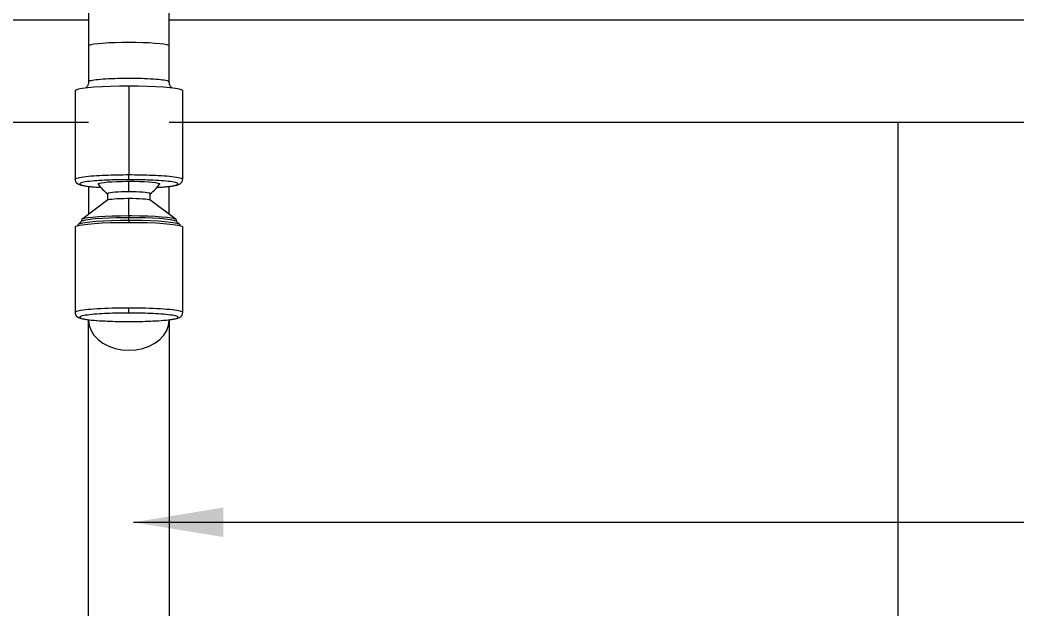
# Model space of a CAD drawing. Extents: x -36 to 357, y 137 to 237.
# Drawn here: x 12.4354 to 12.6299, y 181.6673 to 181.7822 of the extents above; entities that cross this region are included whole.
import ezdxf

# ---------------------------------------------------------------- set-up
doc = ezdxf.new("R2010")
doc.units = 0
doc.header["$LTSCALE"] = 0.01
doc.layers.get('0').update_dxf_attribs({"linetype": 'CONTINUOUS'})
for name, color, linetype in [('01', 1, 'CONTINUOUS'), ('252', 252, 'CONTINUOUS'), ('ARQ-ESQ-VISTA1', 2, 'CONTINUOUS'), ('ARQ-SMB-1_025', 1, 'CONTINUOUS')]:
    doc.layers.add(name, color=color, linetype=linetype)
doc.styles.add('FNDE Texto Cota 0025', font='verdana.ttf', dxfattribs={"height": 0.04})
doc.dimstyles.new('FNDE 1-0025', dxfattribs={"dimscale": 5, "dimtxt": 0.04, "dimasz": 0.0035, "dimexe": 0.15, "dimexo": 0.15, "dimgap": 0.0025, "dimtad": 1, "dimzin": 1, "dimdsep": 46, "dimtxsty": 'FNDE Texto Cota 0025', "dimblk": 'tic', "dimcen": 0.015, "dimdle": 0.15, "dimse1": 1, "dimse2": 1, "dimclrd": 251, "dimclre": 251, "dimclrt": 256, "dimaunit": 1, "dimadec": 3, "dimazin": 0, "dimtfac": 1, "dimtix": 1, "dimtmove": 2, "dimatfit": 3, "dimfxl": 0.15, "dimtvp": 1, "dimtolj": 1, "dimtzin": 0, "dimarcsym": 0})

# ---------------------------------------------------------------- blocks, each defined once
blk = doc.blocks.new('tic')
at = {"color": 251}
for p, q in [((0, -1.000000000000021), (0, 0.9999999999999784)), ((-1.000000000000003, 0), (0.9999999999999964, 0))]:
    blk.add_line(p, q, dxfattribs=at)
blk.add_line((-0.6000000000000405, -0.600000000000044), (0.6000000000000334, 0.600000000000037))

msp = doc.modelspace()

# ---------------------------------------------------------------- linework, layer by layer
at = {"layer": '01', "ltscale": 10}
for p, q in [((12.44878281736933, 181.8018842540342), (12.44878281736933, 181.7772099603339)), ((12.4645058173694, 181.7772099603339), (12.4645058173694, 181.8018842540342)), ((12.44878281736933, 181.7772099603339), (12.44878281736933, 181.7701963950562)), ((12.4645058173694, 181.7701963950562), (12.4645058173694, 181.7772099603339)), ((12.44615571221043, 181.7684030851351), (12.44615571659674, 181.7511489618708)), ((12.45664422372288, 181.7693065369072), (12.45664422372288, 181.7520524138405)), ((12.46713273084902, 181.7511489618708), (12.46713273523642, 181.7684030851351)), ((12.45664422372288, 181.7510709548422), (12.45664422372288, 181.7520524152048)), ((12.44878281736933, 181.7497699995242), (12.44878281736933, 181.7443018055922)), ((12.45664422372288, 181.7487052758523), (12.45664422372288, 181.7507619363574)), ((12.4645058173694, 181.7443016645), (12.4645058173694, 181.7497700231263)), ((12.45253030790632, 181.7471248952868), (12.44744132248784, 181.743291219885)), ((12.45250280377809, 181.7483485452427), (12.45250280595651, 181.7471041772968)), ((12.45664422372288, 181.7439974179129), (12.45664422372288, 181.7474405826079)), ((12.46584712495901, 181.743291219885), (12.46075813954053, 181.7471248952868)), ((12.46078564149034, 181.7471041772968), (12.46078564366876, 181.7483485452427)), ((12.44737980014693, 181.7431994079629), (12.44737979256502, 181.7429629443573)), ((12.45664422372288, 181.7439974179129), (12.45664422372288, 181.7437264015969)), ((12.45664422372288, 181.7431074678943), (12.45664422372288, 181.7437264015969)), ((12.45664422372288, 181.7431074678943), (12.45664422372288, 181.7427478129201)), ((12.46590865488183, 181.7429629443573), (12.46590864729992, 181.7431994079629)), ((12.44615571117361, 181.741844361079), (12.44615571117361, 181.7251322469458)), ((12.44669974860158, 181.7422508770963), (12.44669975000293, 181.7421291833963)), ((12.44741553844401, 181.7429984238126), (12.44673811954749, 181.7423260539061)), ((12.46655032789827, 181.7423260539061), (12.46587290900284, 181.7429984238126)), ((12.46658869744392, 181.7421291833963), (12.46658869884418, 181.7422508770963)), ((12.46713273627324, 181.7251322469458), (12.46713273627324, 181.741844361079)), ((12.45664422372288, 181.7250542377966), (12.45664422372288, 181.7260356981592)), ((12.44878281736933, 181.7237532851093), (12.44878281736933, 181.7236476690145)), ((12.44878281736933, 181.6555735946761), (12.44878281736933, 181.7236476690144)), ((12.4645058173694, 181.7236476690145), (12.4645058173694, 181.7237533087114)), ((12.4645058173694, 181.7236476690144), (12.4645058173694, 181.6555735946761))]:
    msp.add_line(p, q, dxfattribs=at)
for points in [[(12.44878281736933, 181.7772099603339, 0), (12.44890225121785, 181.7773275493489, 0), (12.44925692382717, 181.7774415654811, 0), (12.44983605864986, 181.7775485444082, 0), (12.45062205896616, 181.7776452356297, 0), (12.45159104255658, 181.7777287012316, 0), (12.45271356734233, 181.7777964051539, 0), (12.45395552597879, 181.7778462902473, 0), (12.45527918217963, 181.7778768407784, 0), (12.45664431732298, 181.7778871284848, 0), (12.45800945246742, 181.7778768407798, 0), (12.45933310867372, 181.77784629025, 0), (12.46057506731563, 181.7777964051579, 0), (12.4616975921112, 181.7777287012367, 0), (12.46266657571255, 181.7776452356357, 0), (12.46345257604303, 181.7775485444151, 0), (12.46403171087991, 181.7774415654886, 0), (12.46438638350451, 181.7773275493567, 0), (12.4645058173694, 181.7772099603418, 0)], [(12.44878281737042, 181.7701964084353, 0), (12.44878639844796, 181.7702168320171, 0), (12.44883569473645, 181.7702748033881, 0), (12.4489378028506, 181.7703301941671, 0), (12.44909403347997, 181.7703850414883, 0), (12.44930789333343, 181.7704397243016, 0), (12.4495771812894, 181.7704930222246, 0), (12.44988638738801, 181.7705423792603, 0), (12.45024457666736, 181.770589680337, 0), (12.45065651437694, 181.7706351830594, 0), (12.45111543382705, 181.770677798598, 0), (12.45159687726705, 181.7707155572591, 0), (12.45211664207313, 181.7707499792536, 0), (12.45268021478482, 181.7707811717984, 0), (12.45327702604159, 181.7708083003739, 0), (12.4538764277288, 181.7708302036578, 0), (12.45449916852199, 181.7708478657513, 0), (12.4551508376881, 181.7708612313957, 0), (12.45581825481099, 181.770869814467, 0), (12.45646803675013, 181.7708733929445, 0), (12.4571235442309, 181.77087230387, 0), (12.45778983909772, 181.770866335739, 0), (12.45845261586696, 181.7708554056299, 0), (12.45907952007478, 181.7708402558549, 0), (12.45969389074639, 181.7708205383973, 0), (12.46029969162159, 181.7707959093523, 0), (12.46088310498458, 181.7707666983497, 0), (12.46141645276734, 181.7707345283444, 0), (12.46192042099615, 181.7706984054974, 0), (12.46239742842631, 181.7706578922765, 0), (12.46283570295423, 181.7706136936994, 0), (12.46321536339424, 181.7705681303878, 0), (12.46355211058658, 181.7705196747284, 0), (12.46384654560211, 181.7704678448899, 0), (12.46409026916376, 181.7704136417925, 0), (12.46427343842774, 181.7703598220924, 0), (12.46440499889181, 181.7703044966287, 0), (12.46448366617883, 181.7702471935937, 0), (12.46450581736722, 181.7701963812531, 0)], [(12.45664422372288, 181.7693065369072, 0), (12.45482291281883, 181.7692928114452, 0), (12.45305694152489, 181.7692520521002, 0), (12.45139996798466, 181.7691854973244, 0), (12.44990233850008, 181.769095169351, 0), (12.4486095577839, 181.7689838127496, 0), (12.4475609063255, 181.7688548110343, 0), (12.44678824686785, 181.7687120838568, 0), (12.44631505627699, 181.7685599679102, 0), (12.44615571221043, 181.7684030851605, 0)], [(12.4487828173606, 181.7701962299397, 0), (12.448782497603, 181.7701631504086, 0), (12.44877220990497, 181.7700052173821, 0), (12.44874809242906, 181.7698517579011, 0), (12.44871127474476, 181.7697045028788, 0), (12.44866320099395, 181.7695651051782, 0), (12.44860568848239, 181.7694351797499, 0), (12.44854097799075, 181.7693162564149, 0), (12.44847169458049, 181.7692096175551, 0), (12.44840063306842, 181.7691160368277, 0), (12.44833037118774, 181.7690355368977, 0), (12.44826287899127, 181.7689673452119, 0), (12.4482336458696, 181.7689402283268, 0)], [(12.46713273523642, 181.7684030851351, 0), (12.46697339122006, 181.7685599678852, 0), (12.46650020067941, 181.768712083833, 0), (12.46572754126869, 181.7688548110123, 0), (12.46467888985176, 181.7689838127302, 0), (12.46338610917269, 181.7690951693347, 0), (12.46188847971757, 181.7691854973117, 0), (12.46023150619808, 181.7692520520915, 0), (12.45846553491724, 181.7692928114407, 0), (12.45664422401756, 181.7693065369072, 0)], [(12.46505467996763, 181.7689405077361, 0), (12.46499929689167, 181.768993110498, 0), (12.46492624008829, 181.7690709124947, 0), (12.46485120125949, 181.7691627785943, 0), (12.46477622497846, 181.7692701223953, 0), (12.4647044069789, 181.7693931709674, 0), (12.46463951122973, 181.7695304700466, 0), (12.46458515053641, 181.7696790367223, 0), (12.46454401038104, 181.7698351486527, 0), (12.46451756962274, 181.7699952002354, 0), (12.46450628619282, 181.7701561418589, 0), (12.4645058173694, 181.7701964149259, 0)], [(12.44615570743558, 181.7511489630312, 0), (12.44616360705736, 181.7510267380227, 0), (12.4461864752368, 181.7509089045851, 0), (12.44622254512656, 181.7507978989125, 0), (12.44626952395088, 181.7506955813701, 0), (12.446324835725, 181.7506031437636, 0), (12.44638585947691, 181.7505211169739, 0), (12.44661766754766, 181.7503073827457, 0), (12.44681454213246, 181.7501919045078, 0), (12.44696497717237, 181.750127942077, 0), (12.44713201761592, 181.7500705142255, 0), (12.44732288825003, 181.7500162752141, 0), (12.44761839205862, 181.7499479608476, 0), (12.44796520777204, 181.749883445798, 0), (12.44836714029848, 181.7498223822165, 0), (12.44881994224384, 181.7497653211308, 0), (12.44930519094128, 181.7497134022225, 0), (12.44981459186351, 181.7496666669485, 0), (12.44984393151722, 181.7496641805711, 0)], [(12.44615571659674, 181.7511489618708, 0), (12.44619207190776, 181.7512241190243, 0), (12.44630038566106, 181.7512984986701, 0), (12.44647843989264, 181.7513713499215, 0), (12.44672266292732, 181.7514419731475, 0), (12.44702830454412, 181.7515097411419, 0), (12.44738965861184, 181.7515741154788, 0), (12.44780031451451, 181.7516346573498, 0), (12.44825341802284, 181.7516910327155, 0), (12.4487419238329, 181.7517430121097, 0), (12.44925882521388, 181.7517904658254, 0), (12.44979735034763, 181.7518333554715, 0), (12.45035111944676, 181.7518717229904, 0), (12.45091426076983, 181.7519056782099, 0), (12.45148148705489, 181.7519353858852, 0), (12.45204813633104, 181.751961053014, 0), (12.45261018252136, 181.7519829170057, 0), (12.45316422193687, 181.752001235095, 0), (12.45370744172765, 181.7520162752103, 0), (12.45434186850039, 181.7520303778659, 0), (12.45495449325758, 181.7520406120137, 0), (12.45554322021239, 181.7520474218213, 0), (12.45610670496103, 181.7520512260756, 0), (12.45664422372288, 181.7520524132653, 0)], [(12.45664422372288, 181.7510709429667, 0), (12.45613410253104, 181.7510697730904, 0), (12.45562578620197, 181.751066267596, 0), (12.45508664856939, 181.7510599672519, 0), (12.45452052582627, 181.7510504183846, 0), (12.45396132287356, 181.7510379290016, 0), (12.45344514952635, 181.7510235886858, 0), (12.45293986268885, 181.7510067725837, 0), (12.45244546236213, 181.7509874806954, 0), (12.451908816271, 181.7509631136235, 0), (12.45139204564225, 181.7509359111054, 0), (12.4508951504748, 181.7509058731412, 0), (12.45037334554513, 181.7508696528799, 0), (12.44988331799291, 181.7508304582182, 0), (12.44942506781704, 181.7507882891559, 0), (12.44897623596994, 181.7507405103531, 0), (12.44856273121336, 181.7506890161763, 0), (12.44818970423989, 181.7506339934285, 0), (12.44785840122354, 181.750574950873, 0), (12.44757956955732, 181.7505130781904, 0), (12.44735725924479, 181.7504487567012, 0), (12.44719439888036, 181.7503821062023, 0), (12.44709558938125, 181.7503142134308, 0), (12.44706243497608, 181.7502455938391, 0), (12.44709556188141, 181.7501770120736, 0), (12.44719431765447, 181.7501091184265, 0), (12.44735725924479, 181.7500424309769, 0), (12.4475794382834, 181.7499781447533, 0), (12.44785822557574, 181.7499162696988, 0), (12.44818970423989, 181.7498571942496, 0), (12.44856251828355, 181.7498022014973, 0), (12.44897598358734, 181.7497507053189, 0), (12.44942506781704, 181.7497028985222, 0), (12.44988300951486, 181.7496607541034, 0), (12.45037303706818, 181.7496215594416, 0), (12.4508951504748, 181.7495853145369, 0), (12.45115068830387, 181.7495693612972, 0)], [(12.45664422372288, 181.7520524132653, 0), (12.45718174248473, 181.7520512260756, 0), (12.45774522723445, 181.7520474218213, 0), (12.45833395418927, 181.7520406120137, 0), (12.45894657894646, 181.7520303778659, 0), (12.4595810057192, 181.7520162752103, 0), (12.46012422550889, 181.752001235095, 0), (12.46067826492549, 181.7519829170057, 0), (12.46124031111581, 181.751961053014, 0), (12.46180696039196, 181.7519353858852, 0), (12.46237418667702, 181.7519056782099, 0), (12.462937327999, 181.7518717229904, 0), (12.46349109709813, 181.7518333554715, 0), (12.46402962223187, 181.7517904658254, 0), (12.46454652361285, 181.7517430121097, 0), (12.46503502942401, 181.7516910327155, 0), (12.46548813293234, 181.7516346573498, 0), (12.46589878883501, 181.7515741154788, 0), (12.46626014290273, 181.7515097411419, 0), (12.46656578451843, 181.7514419731475, 0), (12.46681000755311, 181.7513713499215, 0), (12.46698806178579, 181.7512984986701, 0), (12.46709637553909, 181.7512241190243, 0), (12.46713273084902, 181.7511489618909, 0)], [(12.46213771675434, 181.7495693605152, 0), (12.46239329697205, 181.7495853145369, 0), (12.46291510190063, 181.7496215347982, 0), (12.46340512945394, 181.7496607294599, 0), (12.46386337962872, 181.7497028985222, 0), (12.46431221147691, 181.7497506773249, 0), (12.4647257162324, 181.7498021715018, 0), (12.46509874320695, 181.7498571942496, 0), (12.46543004622331, 181.749916236805, 0), (12.46570887788953, 181.7499781094877, 0), (12.46593118820097, 181.7500424309769, 0), (12.46609404856649, 181.7501090814758, 0), (12.4661928580656, 181.7501769742472, 0), (12.46622601247077, 181.7502455938391, 0), (12.46619288556544, 181.7503141756045, 0), (12.46609412979237, 181.7503820692516, 0), (12.46593118820097, 181.7504487567012, 0), (12.46570900916345, 181.7505130429248, 0), (12.46543022187111, 181.7505749179793, 0), (12.46509874320695, 181.7506339934285, 0), (12.4647259291633, 181.7506889861807, 0), (12.46431246385951, 181.7507404823592, 0), (12.46386337962872, 181.7507882891559, 0), (12.4634054379298, 181.7508304335748, 0), (12.46291541037758, 181.7508696282366, 0), (12.46239329697205, 181.7509058731412, 0), (12.46189675300634, 181.7509358926826, 0), (12.46137998237759, 181.7509630952006, 0), (12.46084298508472, 181.7509874806954, 0), (12.46034896487513, 181.751006759906, 0), (12.45984367803762, 181.7510235760081, 0), (12.4593271245722, 181.7510379290016, 0), (12.45862749078483, 181.7510530730616, 0), (12.45791614258274, 181.7510636389921, 0), (12.45728182360367, 181.75106911568, 0), (12.45664422372288, 181.7510709429667, 0)], [(12.46344425344073, 181.7496641584201, 0), (12.46347385558333, 181.7496666669485, 0), (12.46398325650557, 181.7497134022225, 0), (12.46446850520301, 181.7497653211308, 0), (12.46492130714728, 181.7498223822165, 0), (12.46532323967481, 181.749883445798, 0), (12.46567005538823, 181.7499479608476, 0), (12.46596555919682, 181.7500162752141, 0), (12.46617612386767, 181.7500767257099, 0), (12.46635758968446, 181.750141206496, 0), (12.46653285225116, 181.7502221024698, 0), (12.46661633045374, 181.750270997149, 0), (12.46670848362814, 181.7503350051436, 0), (12.4668056733321, 181.7504173770031, 0), (12.46690258796994, 181.7505211169739, 0), (12.46696361172185, 181.7506031437636, 0), (12.46701892349597, 181.7506955813701, 0), (12.46706590232029, 181.7507978989125, 0), (12.46710197221005, 181.7509089045851, 0), (12.46712484038949, 181.7510267380227, 0), (12.46713274001018, 181.7511489630312, 0)], [(12.45066009903862, 181.7502153819455, 0), (12.45069010247903, 181.7503053489803, 0), (12.45090101887986, 181.7503935004348, 0), (12.45128643965186, 181.7504771578717, 0), (12.45183465398081, 181.7505537794022, 0), (12.45252900465134, 181.7506210369198, 0), (12.45334839416978, 181.7506768868389, 0), (12.45426792580079, 181.750719632188, 0), (12.45525966004175, 181.7507479741714, 0), (12.45629346354804, 181.750761051632, 0), (12.45664422372288, 181.7507619363574, 0)], [(12.45664422372288, 181.7507619363574, 0), (12.45768513962544, 181.7507540919791, 0), (12.45869442782428, 181.7507307971917, 0), (12.4596414216096, 181.7506927597956, 0), (12.46049734705489, 181.7506411355376, 0), (12.46123619729738, 181.7505774929948, 0), (12.46183552274856, 181.7505037659137, 0), (12.46227711320648, 181.7504221944542, 0), (12.46254755116938, 181.7503352571239, 0), (12.46263861951597, 181.7502455954695, 0), (12.46262834840823, 181.7502153819455, 0)], [(12.45664422372288, 181.7487052758523, 0), (12.45592507369988, 181.7486998563128, 0), (12.45522777468509, 181.7486837623643, 0), (12.45457351375812, 181.7486574830133, 0), (12.45398217030383, 181.7486218167445, 0), (12.45347171199687, 181.7485778472594, 0), (12.45305764885165, 181.7485269105487, 0), (12.45275256196733, 181.7484705542984, 0), (12.45256572125732, 181.7484104908648, 0), (12.45250280377809, 181.7483485452448, 0)], [(12.45253028857555, 181.747124880907, 0), (12.45267550022295, 181.7471857921025, 0), (12.45294129952495, 181.7472436059053, 0), (12.45331961030502, 181.7472965656722, 0), (12.4537989377794, 181.7473430622475, 0), (12.45436471782709, 181.7473816828563, 0), (12.45499975950847, 181.747411254031, 0), (12.45568476740195, 181.7474308772663, 0), (12.45639892788972, 181.7474399563203, 0), (12.45664422372288, 181.7474405826079, 0)], [(12.46078564366876, 181.7483485452427, 0), (12.4607227261939, 181.7484104908628, 0), (12.46053588548716, 181.7484705542965, 0), (12.4602307986072, 181.7485269105469, 0), (12.45981673546635, 181.7485778472578, 0), (12.45930627716048, 181.7486218167431, 0), (12.45871493370946, 181.7486574830122, 0), (12.45806067278358, 181.7486837623636, 0), (12.45736337377098, 181.7486998563125, 0), (12.45664422374798, 181.7487052758523, 0)], [(12.45664422372288, 181.7474405826079, 0), (12.45736337336934, 181.7474351630713, 0), (12.45806067201634, 181.7474190691312, 0), (12.45871493259951, 181.747392789794, 0), (12.45930627574166, 181.747357123544, 0), (12.45981673378123, 181.7473131540821, 0), (12.46023079670926, 181.7472622173981, 0), (12.46053588343097, 181.7472058611775, 0), (12.46072272404495, 181.7471457977755, 0), (12.4607581588713, 181.747124880907, 0)], [(12.45664422372288, 181.7431074678943, 0), (12.45491738374662, 181.7430944543684, 0), (12.45324301292899, 181.7430558092002, 0), (12.45167198617969, 181.7429927066035, 0), (12.45025203835107, 181.7429070639188, 0), (12.44902631383816, 181.7428014833557, 0), (12.4480320556599, 181.7426791729261, 0), (12.4472994738499, 181.7425438489705, 0), (12.44685082753426, 181.7423996232389, 0), (12.44673811971338, 181.7423260540672, 0)], [(12.4474413266264, 181.7432912229629, 0), (12.44737980014693, 181.7431994079615, 0)], [(12.44741550229051, 181.7429983884567, 0), (12.44769682312876, 181.7431353643418, 0), (12.44825000620408, 181.7432660513766, 0), (12.44905824332968, 181.7433864787015, 0), (12.45009697662831, 181.7434929871933, 0), (12.45133464471587, 181.7435823406455, 0), (12.45273364167301, 181.7436518240985, 0), (12.45425145968734, 181.7436993263329, 0), (12.45584198062502, 181.7437234040174, 0), (12.45664422372288, 181.7437264015969, 0)], [(12.45664422372288, 181.7439974179129, 0), (12.45503547345875, 181.7439852943152, 0), (12.45347560425475, 181.7439492918914, 0), (12.45201201195127, 181.743890504557, 0), (12.45068916705645, 181.7438107185353, 0), (12.44954726354304, 181.7437123580843, 0), (12.44862099757233, 181.7435984118364, 0), (12.4479385132669, 181.7434723419907, 0), (12.4475205475665, 181.7433379791157, 0), (12.4474413266264, 181.7432912229629, 0)], [(12.46584712081935, 181.7432912229629, 0), (12.46552220950402, 181.7434274811225, 0), (12.46492754508404, 181.7435568093275, 0), (12.46408119613884, 181.7436752780059, 0), (12.46300887855145, 181.7437792875468, 0), (12.46174317414921, 181.7438656776731, 0), (12.46032254071911, 181.7439318234644, 0), (12.45879014349089, 181.7439757151144, 0), (12.45719254357541, 181.7439960189974, 0), (12.45664422372288, 181.7439974179129, 0)], [(12.45664422372288, 181.7437264015969, 0), (12.4582529754975, 181.7437142779878, 0), (12.45981284616396, 181.7436782755303, 0), (12.46127643984041, 181.7436194881407, 0), (12.46259928597615, 181.7435397020442, 0), (12.46374119056022, 181.743441341501, 0), (12.46466745739967, 181.7433273951462, 0), (12.46534994234576, 181.7432013251823, 0), (12.46576790843906, 181.7430669621813, 0), (12.46587294515525, 181.7429983884567, 0)], [(12.46655032773347, 181.7423260540672, 0), (12.46624828068821, 181.7424730833161, 0), (12.46565441923272, 181.7426133609675, 0), (12.46478678754834, 181.7427426247559, 0), (12.4636717481852, 181.7428569470667, 0), (12.46234318104912, 181.7429528542743, 0), (12.4608414539784, 181.7430274322867, 0), (12.45921219619199, 181.7430784150887, 0), (12.45750491186268, 181.7431042535938, 0), (12.45664422372288, 181.7431074678943, 0)], [(12.46584712081935, 181.7432912229629, 0), (12.46590864729992, 181.7431994079615, 0)], [(12.44615571117361, 181.741844361079, 0), (12.44631505524562, 181.7420012438442, 0), (12.44678824587249, 181.7421533598061, 0), (12.44756090539672, 181.742296086998, 0), (12.44860955695008, 181.7424250887266, 0), (12.44990233778631, 181.7425364453396, 0), (12.45139996741277, 181.7426267733227, 0), (12.45305694111344, 181.7426933281059, 0), (12.45482291257872, 181.7427340874558, 0), (12.45664422366176, 181.7427478129201, 0)], [(12.44669974860158, 181.7422508770968, 0), (12.44673811971338, 181.7423260540672, 0)], [(12.45664422372288, 181.7427478129201, 0), (12.45846553480701, 181.7427340874567, 0), (12.46023150627666, 181.7426933281077, 0), (12.46188847997951, 181.7426267733254, 0), (12.46338610961361, 181.742536445343, 0), (12.46467889045639, 181.7424250887307, 0), (12.46572754201848, 181.7422960870026, 0), (12.46650020155253, 181.7421533598111, 0), (12.46697339219031, 181.7420012438494, 0), (12.46713273627324, 181.7418443610843, 0)], [(12.46655032773347, 181.7423260540672, 0), (12.46658869884418, 181.7422508770968, 0)], [(12.45664422372288, 181.7260356987871, 0), (12.45582130451298, 181.7260329137466, 0), (12.45500345887344, 181.7260245757957, 0), (12.45419572909418, 181.7260107363408, 0), (12.45340309509961, 181.7259914807066, 0), (12.4526304437401, 181.7259669276106, 0), (12.4518825386695, 181.7259372284307, 0), (12.45116399097028, 181.7259025662723, 0), (12.45047923072821, 181.725863154839, 0), (12.449832479718, 181.7258192371156, 0), (12.4492277253747, 181.7257710838693, 0), (12.44866869621005, 181.7257189919809, 0), (12.44815883882443, 181.7256632826143, 0), (12.44770129665853, 181.7256042992362, 0), (12.44729889061241, 181.7255424054987, 0), (12.44695410165191, 181.7254779829974, 0), (12.44666905551608, 181.7254114289184, 0), (12.44644550961061, 181.7253431535896, 0), (12.44628484216814, 181.7252735779513, 0), (12.44618804375718, 181.7252031309603, 0), (12.44615571117361, 181.725132246953, 0)], [(12.46713273627324, 181.725132246953, 0), (12.46710040368857, 181.7252031309603, 0), (12.46700360527871, 181.7252735779513, 0), (12.46684293783624, 181.7253431535896, 0), (12.46661939192968, 181.7254114289184, 0), (12.46633434579385, 181.7254779829974, 0), (12.46598955683444, 181.7255424054987, 0), (12.46558715078722, 181.7256042992362, 0), (12.46512960862133, 181.7256632826143, 0), (12.4646197512368, 181.7257189919809, 0), (12.46406072207105, 181.7257710838693, 0), (12.46345596772776, 181.7258192371156, 0), (12.46280921671864, 181.725863154839, 0), (12.46212445647657, 181.7259025662723, 0), (12.46140590877735, 181.7259372284307, 0), (12.46065800370675, 181.7259669276106, 0), (12.45988535234724, 181.7259914807066, 0), (12.45909271835158, 181.7260107363408, 0), (12.45828498857231, 181.7260245757957, 0), (12.45746714293387, 181.7260329137466, 0), (12.45664422372288, 181.7260356987871, 0)], [(12.44615571846302, 181.7251322469355, 0), (12.44616361808153, 181.7250100219567, 0), (12.44618648625115, 181.7248921885471, 0), (12.44622255612671, 181.7247811829002, 0), (12.44626953493139, 181.7246788653805, 0), (12.44632484668368, 181.7245864277936, 0), (12.44638587041159, 181.7245044010207, 0), (12.44661767839066, 181.7242906668353, 0), (12.44681455289033, 181.7241751886257, 0), (12.44696498782, 181.7241112262314, 0), (12.44713202810967, 181.7240537984243, 0), (12.44732289855606, 181.7239995594585, 0), (12.44761840205906, 181.7239312451541, 0), (12.44796521739813, 181.7238667301673, 0), (12.44836714947819, 181.7238056666482, 0), (12.44881995092041, 181.7237486056222, 0), (12.44930519908089, 181.7236966867684, 0), (12.44981459944106, 181.7236499515435, 0), (12.44984484821803, 181.7236473884535, 0)], [(12.45664422372288, 181.7250542377969, 0), (12.45613399547733, 181.7250530666806, 0), (12.455625715615, 181.725049561604, 0), (12.45508665036364, 181.7250432620947, 0), (12.45452052827209, 181.7250337132384, 0), (12.4539613259622, 181.7250212238698, 0), (12.4534451532098, 181.7250068835704, 0), (12.45293986695401, 181.7249900674877, 0), (12.45244546719482, 181.7249707756216, 0), (12.45190882172033, 181.7249464085777, 0), (12.45139205168639, 181.7249192060909, 0), (12.45089515709083, 181.7248891681612, 0), (12.45037335276252, 181.7248529479417, 0), (12.44988332577454, 181.724813753325, 0), (12.44942507612691, 181.7247715843112, 0), (12.44897624479495, 181.7247238055635, 0), (12.44856274051422, 181.7246723114459, 0), (12.44818971397076, 181.7246172887614, 0), (12.44785841133421, 181.7245582462738, 0), (12.44757957999104, 181.7244963736624, 0), (12.4473572699339, 181.7244320522472, 0), (12.44719440975718, 181.7243654018249, 0), (12.44709560037159, 181.7242975091316, 0), (12.44706244600352, 181.7242288896188, 0), (12.44709557287174, 181.7241603079322, 0), (12.4471943285313, 181.7240924143632, 0), (12.4473572699339, 181.7240257269903, 0), (12.44757944871603, 181.7239614408408, 0), (12.4478582356875, 181.7238995658574, 0), (12.44818971397076, 181.7238404904761, 0), (12.44856252758441, 181.7237854977872, 0), (12.44897599241344, 181.7237340016679, 0), (12.44942507612691, 181.7236861949263, 0), (12.44988301729759, 181.7236440505558, 0), (12.45037304428665, 181.7236048559392, 0), (12.45089515709083, 181.7235686110762, 0), (12.45139170048574, 181.7235385915694, 0), (12.45190847051967, 181.7235113890826, 0), (12.45244546719482, 181.7234870036159, 0), (12.45293948683579, 181.7234677244275, 0), (12.45344477309159, 181.7234509083447, 0), (12.4539613259622, 181.7234365553678, 0), (12.45466095894412, 181.7234214113252, 0), (12.45537230632767, 181.7234108454068, 0), (12.45600651245336, 181.7234053700192, 0), (12.45664422372288, 181.7234035414406, 0)], [(12.44878281736933, 181.7236476690144, 0), (12.44890225121785, 181.7226331203148, 0), (12.44925692382717, 181.7216493981637, 0), (12.44983605864986, 181.7207263924609, 0), (12.45062205896616, 181.7198921482672, 0), (12.45159104255658, 181.7191720136702, 0), (12.45271356734233, 181.718587869595, 0), (12.45395552597879, 181.7181574649637, 0), (12.45527918217963, 181.717893877403, 0), (12.45664431732298, 181.7178051158876, 0), (12.45800945246742, 181.7178938773911, 0), (12.45933310867372, 181.7181574649403, 0), (12.46057506731563, 181.7185878695608, 0), (12.4616975921112, 181.7191720136263, 0), (12.46266657571255, 181.7198921482148, 0), (12.46345257604303, 181.7207263924017, 0), (12.46403171087991, 181.7216493980995, 0), (12.46438638350451, 181.7226331202475, 0), (12.4645058173694, 181.7236476689461, 0)], [(12.44984484821803, 181.7236473884535, 0), (12.45034087775862, 181.7236083105695, 0), (12.45087743075169, 181.7235715990092, 0), (12.45141841082045, 181.7235395941665, 0), (12.45198619745756, 181.7235107252667, 0), (12.45241141186384, 181.723491908734, 0), (12.4528942982954, 181.7234731909767, 0), (12.45343039850964, 181.7234554777064, 0), (12.45401355637518, 181.723439634476, 0), (12.45463601025081, 181.7234264357583, 0), (12.4552886668946, 181.7234165197207, 0), (12.45596152921612, 181.7234103541495, 0), (12.45664422372288, 181.7234082175286, 0)], [(12.45664422372288, 181.7234035414406, 0), (12.45715445196952, 181.7234047125569, 0), (12.45766273183294, 181.7234082176334, 0), (12.45820179708539, 181.7234145171428, 0), (12.45876791917694, 181.7234240659991, 0), (12.45932712148465, 181.7234365553678, 0), (12.45984329423814, 181.7234508956671, 0), (12.46034858049393, 181.7234677117498, 0), (12.46084298025203, 181.7234870036159, 0), (12.46137962572652, 181.7235113706598, 0), (12.46189639576046, 181.7235385731466, 0), (12.46239329035493, 181.7235686110762, 0), (12.46291509468433, 181.7236048312959, 0), (12.4634051216723, 181.7236440259125, 0), (12.46386337131994, 181.7236861949263, 0), (12.46431220265081, 181.723733973674, 0), (12.46472570693154, 181.7237854677916, 0), (12.46509873347609, 181.7238404904761, 0), (12.46543003611155, 181.7238995329637, 0), (12.46570886745581, 181.7239614055751, 0), (12.46593117751295, 181.7240257269903, 0), (12.46609403768966, 181.7240923774125, 0), (12.46619284707526, 181.7241602701059, 0), (12.46622600144333, 181.7242288896188, 0), (12.46619287457511, 181.7242974713052, 0), (12.46609411891554, 181.7243653648743, 0), (12.46593117751295, 181.7244320522472, 0), (12.46570899873081, 181.7244963383968, 0), (12.46543021175935, 181.7245582133801, 0), (12.46509873347609, 181.7246172887614, 0), (12.46472591986244, 181.7246722814503, 0), (12.4643124550334, 181.7247237775696, 0), (12.46386337131994, 181.7247715843112, 0), (12.46340543014926, 181.7248137286816, 0), (12.4629154031602, 181.7248529232983, 0), (12.46239329035493, 181.7248891681612, 0), (12.4618967469622, 181.7249191876681, 0), (12.46137997692717, 181.7249463901549, 0), (12.46084298025203, 181.7249707756216, 0), (12.46034896061215, 181.72499005481, 0), (12.45984367435635, 181.7250068708927, 0), (12.45932712148465, 181.7250212238698, 0), (12.45862748850491, 181.7250363679122, 0), (12.45791614111918, 181.7250469338307, 0), (12.45728193499458, 181.7250524092183, 0), (12.45664422372288, 181.7250542377969, 0)], [(12.45664422372288, 181.7234082175286, 0), (12.45732691823073, 181.7234103541495, 0), (12.45799978055225, 181.7234165197207, 0), (12.45865243719604, 181.7234264357583, 0), (12.45927489107057, 181.723439634476, 0), (12.45985804893612, 181.7234554777064, 0), (12.46039414915144, 181.7234731909767, 0), (12.46087703558301, 181.723491908734, 0), (12.46130224998928, 181.7235107252667, 0), (12.4618700366264, 181.7235395941665, 0), (12.46241101669407, 181.7235715990092, 0), (12.46294756968823, 181.7236083105695, 0), (12.46344333614838, 181.7236473662583, 0)], [(12.46344333614838, 181.7236473662583, 0), (12.46347384800579, 181.7236499515435, 0), (12.46398324836596, 181.7236966867684, 0), (12.46446849652643, 181.7237486056222, 0), (12.46492129796866, 181.7238056666482, 0), (12.46532323004872, 181.7238667301673, 0), (12.46567004538779, 181.7239312451541, 0), (12.4659655488897, 181.7239995594585, 0), (12.46617611335537, 181.7240600099037, 0), (12.46635757900735, 181.7241244906408, 0), (12.46653284146601, 181.7242053865793, 0), (12.46661631963257, 181.7242542812467, 0), (12.46670847276987, 181.7243182892275, 0), (12.46680566243563, 181.7244006610705, 0), (12.46690257703417, 181.7245044010207, 0), (12.46696360076317, 181.7245864277936, 0), (12.46701891251437, 181.7246788653805, 0), (12.46706589131904, 181.7247811829002, 0), (12.4671019611957, 181.7248921885471, 0), (12.46712482936532, 181.7250100219567, 0), (12.46713272898273, 181.7251322469355, 0)], [(12.45664422372288, 181.7234035414408, 0), (12.45664422372288, 181.7234002999458, 0)]]:
    msp.add_polyline3d(points, dxfattribs=at)
for centre, radius, start, end in [((12.4542776273604, 181.8032228577154), 0.05374221742641775, 265.2677294143309, 266.6647165010106), ((12.45667768000972, 181.7542440683308), 0.007241701175192564, 213.801389754407, 234.7883163696272), ((12.45661076743713, 181.7542440683308), 0.007241701175193394, 305.2116836303728, 326.198610245593), ((12.45901076725318, 181.8032236298818), 0.05374299138696841, 273.3352918507169, 274.7319779275091)]:
    msp.add_arc(centre, radius, start, end, dxfattribs=at)
at = {"layer": '252', "color": 252}
msp.add_line((12.60667265656874, 181.652586053152, 0.004803410206508304), (12.6066726565702, 181.7622289102125, 0.007167352735266105), dxfattribs=at)
at = {"layer": 'ARQ-ESQ-VISTA1'}
for p, q in [((12.15667260526784, 181.7822289102129), (12.44878281736933, 181.7822289102129)), ((12.4645058173694, 181.7822289102129), (13.35667260526868, 181.7822289102129)), ((12.44878281736933, 181.7622289102125), (12.15667260526784, 181.7622289102125)), ((13.35667260526868, 181.7622289102125), (12.4645058173694, 181.7622289102125))]:
    msp.add_line(p, q, dxfattribs=at)

# ---------------------------------------------------------------- leaders
at = {"layer": 'ARQ-SMB-1_025', "ltscale": 10}
msp.add_leader([(12.4575479068634, 181.6842466930943, -2), (15.406167332628, 181.6842466930943, -2)], dimstyle='FNDE 1-0025', override={"dimlfac": 100, "dimclrd": 252, "dimclre": 252}, dxfattribs=at)

doc.saveas('drawing.dxf')
